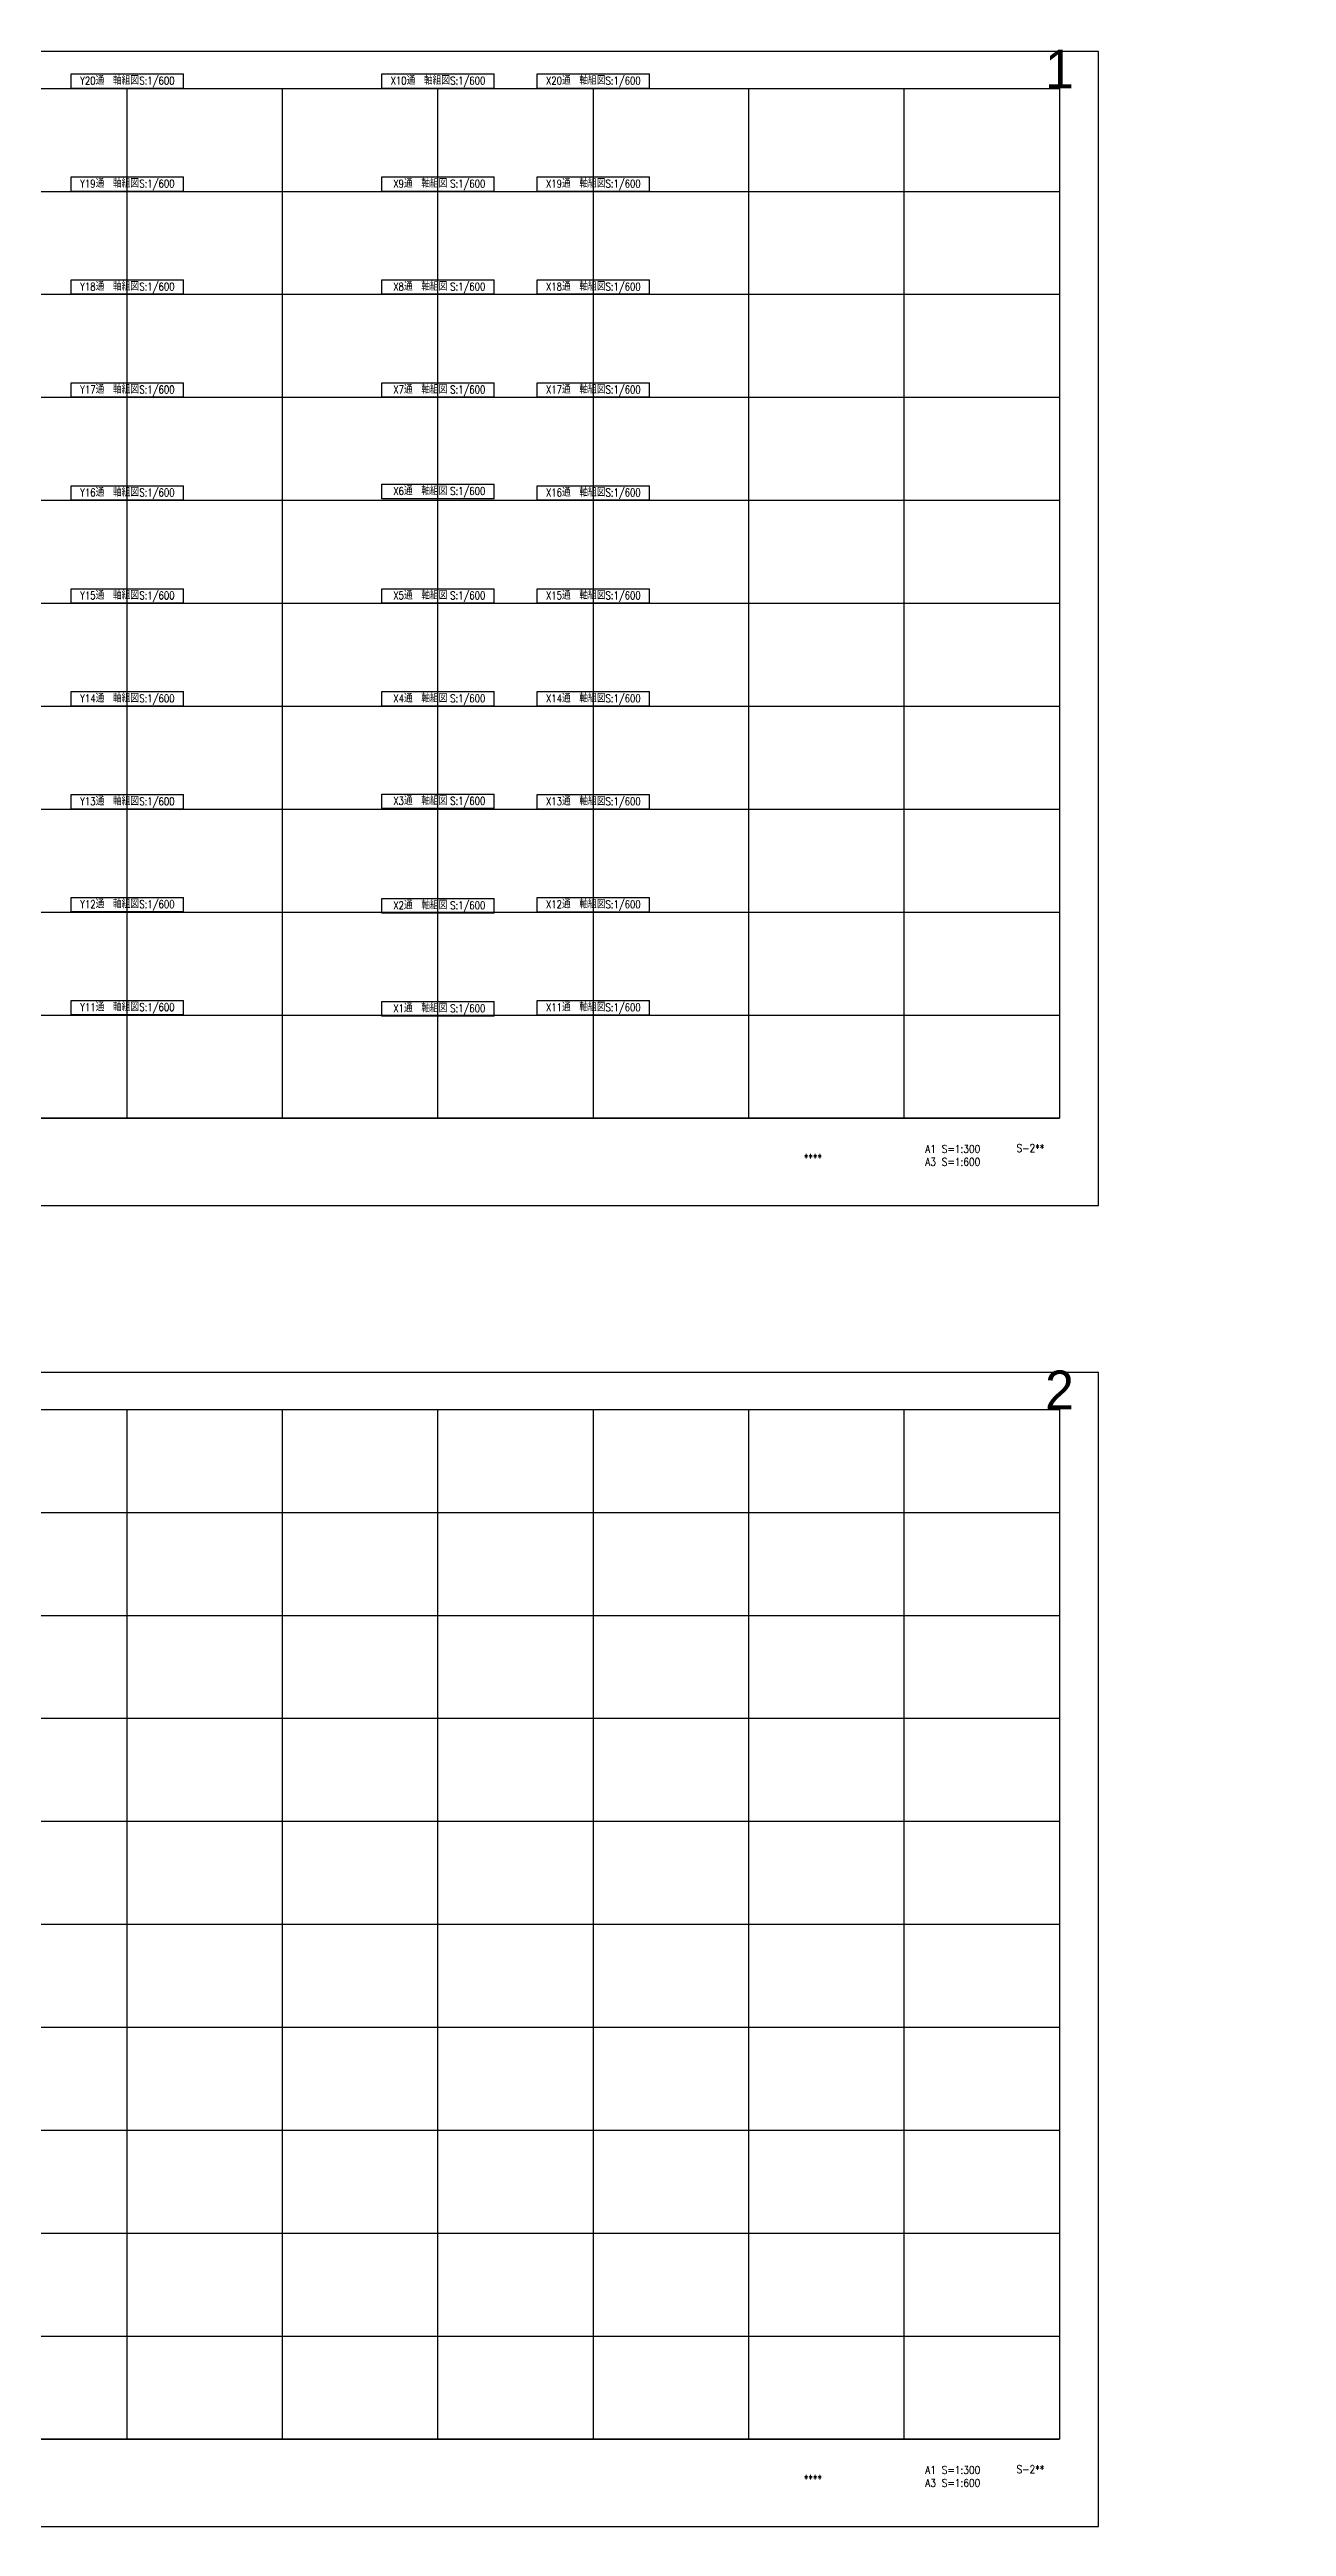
# Model space of a CAD drawing. Extents: x -89331 to 810000, y -1678500 to 210463.
# Drawn here: x 75000 to 234210, y -318500 to 250 of the extents above; entities that cross this region are included whole.
import ezdxf
from ezdxf.enums import TextEntityAlignment as Align

# ---------------------------------------------------------------- set-up
doc = ezdxf.new("R2010")
doc.units = 0
doc.header["$MEASUREMENT"] = 0
doc.layers.add('99_レイアウト枠', color=251, linetype='CONTINUOUS', plot=False)
doc.layers.add('99_頁番号', color=6, linetype='CONTINUOUS')
doc.layers.add('注記', color=3, linetype='CONTINUOUS')
doc.styles.add('DRACAD', font='txt', dxfattribs={"width": 0.85, "bigfont": 'extfont2'})
doc.styles.get("Standard").update_dxf_attribs({"font": 'Osaka.ttc'})

msp = doc.modelspace()

# ---------------------------------------------------------------- linework, layer by layer
at = {"layer": '99_レイアウト枠'}
for p, q in [((85000, -137250), (85000, -4750)), ((105000, -137250), (105000, -4750)), ((124999.99995, -137250), (124999.99995, -4750)), ((144999.99995, -137250), (144999.99995, -4750)), ((164999.99995, -137250), (164999.99995, -4750)), ((184999.99995, -137250), (184999.99995, -4750)), ((5000, -18000), (204999.99991, -18000)), ((5000, -31250), (204999.99991, -31250)), ((5000, -44500), (204999.99991, -44500)), ((5000, -57750), (204999.99991, -57750)), ((5000, -71000), (204999.99991, -71000)), ((5000, -84250), (204999.99991, -84250)), ((5000, -97500), (204999.99991, -97500)), ((5000, -110750), (204999.99991, -110750)), ((5000, -124000), (204999.99991, -124000)), ((5000, -137250), (204999.99991, -137250)), ((85000, -307250), (85000, -174750)), ((105000, -307250), (105000, -174750)), ((124999.99995, -307250), (124999.99995, -174750)), ((144999.99995, -307250), (144999.99995, -174750)), ((164999.99995, -307250), (164999.99995, -174750)), ((184999.99995, -307250), (184999.99995, -174750)), ((5000, -188000), (204999.99991, -188000)), ((5000, -201250), (204999.99991, -201250)), ((5000, -214500), (204999.99991, -214500)), ((5000, -227750), (204999.99991, -227750)), ((5000, -241000), (204999.99991, -241000)), ((5000, -254250), (204999.99991, -254250)), ((5000, -267500), (204999.99991, -267500)), ((5000, -280750), (204999.99991, -280750)), ((5000, -294000), (204999.99991, -294000)), ((5000, -307250), (204999.99991, -307250))]:
    msp.add_line(p, q, dxfattribs=at)
for points in [[(0, -148500), (210000, -148500), (210000, 0), (0, 0)], [(5000, -4750), (204999.99991, -4750), (204999.99991, -137250), (5000, -137250)], [(0, -318500), (210000, -318500), (210000, -170000), (0, -170000)], [(5000, -174750), (204999.99991, -174750), (204999.99991, -307250), (5000, -307250)]]:
    msp.add_lwpolyline(points, close=True, dxfattribs=at)
at = {"layer": '注記', "linetype": 'Continuous'}
for p, q in [((77766.66667, -2883.33333), (92233.33334, -2883.33333)), ((77766.66667, -4750), (77766.66667, -2883.33333)), ((92233.33334, -4750), (92233.33334, -2883.33333)), ((117766.66667, -2883.33333), (132233.33334, -2883.33333)), ((117766.66667, -4750), (117766.66667, -2883.33333)), ((132233.33334, -4750), (132233.33334, -2883.33333)), ((137766.66667, -2883.33333), (152233.33334, -2883.33333)), ((137766.66667, -4750), (137766.66667, -2883.33333)), ((152233.33334, -4750), (152233.33334, -2883.33333)), ((92233.33334, -4750), (77766.66667, -4750)), ((132233.33334, -4750), (117766.66667, -4750)), ((152233.33334, -4750), (137766.66667, -4750)), ((77766.66667, -16133.33333), (92233.33334, -16133.33333)), ((77766.66667, -18000), (77766.66667, -16133.33333)), ((92233.33334, -18000), (77766.66667, -18000)), ((92233.33334, -18000), (92233.33334, -16133.33333)), ((117766.66662, -16133.33333), (132233.33329, -16133.33333)), ((117766.66662, -18000), (117766.66662, -16133.33333)), ((132233.33329, -18000), (117766.66662, -18000)), ((132233.33329, -18000), (132233.33329, -16133.33333)), ((137766.66667, -16133.33333), (152233.33334, -16133.33333)), ((137766.66667, -18000), (137766.66667, -16133.33333)), ((152233.33334, -18000), (137766.66667, -18000)), ((152233.33334, -18000), (152233.33334, -16133.33333)), ((77766.66667, -29383.33333), (92233.33334, -29383.33333)), ((77766.66667, -31250), (77766.66667, -29383.33333)), ((92233.33334, -31250), (77766.66667, -31250)), ((92233.33334, -31250), (92233.33334, -29383.33333)), ((117766.66662, -29383.33333), (132233.33329, -29383.33333)), ((117766.66662, -31250), (117766.66662, -29383.33333)), ((132233.33329, -31250), (117766.66662, -31250)), ((132233.33329, -31250), (132233.33329, -29383.33333)), ((137766.66667, -29383.33333), (152233.33334, -29383.33333)), ((137766.66667, -31250), (137766.66667, -29383.33333)), ((152233.33334, -31250), (137766.66667, -31250)), ((152233.33334, -31250), (152233.33334, -29383.33333)), ((77766.66667, -42633.33333), (92233.33334, -42633.33333)), ((77766.66667, -44500), (77766.66667, -42633.33333)), ((92233.33334, -44500), (77766.66667, -44500)), ((92233.33334, -44500), (92233.33334, -42633.33333)), ((117766.66653, -42633.33333), (132233.33319, -42633.33333)), ((117766.66653, -44500), (117766.66653, -42633.33333)), ((132233.33319, -44500), (117766.66653, -44500)), ((132233.33319, -44500), (132233.33319, -42633.33333)), ((137766.66667, -42633.33333), (152233.33334, -42633.33333)), ((137766.66667, -44500), (137766.66667, -42633.33333)), ((152233.33334, -44500), (137766.66667, -44500)), ((152233.33334, -44500), (152233.33334, -42633.33333)), ((77766.66667, -55883.33333), (92233.33334, -55883.33333)), ((77766.66667, -57750), (77766.66667, -55883.33333)), ((92233.33334, -57750), (92233.33334, -55883.33333)), ((117766.66653, -55692.18573), (132233.33319, -55692.18573)), ((117766.66653, -57558.8524), (117766.66653, -55692.18573)), ((132233.33319, -57558.8524), (132233.33319, -55692.18573)), ((137766.66667, -55883.33333), (152233.33334, -55883.33333)), ((137766.66667, -57750), (137766.66667, -55883.33333)), ((152233.33334, -57750), (152233.33334, -55883.33333)), ((92233.33334, -57750), (77766.66667, -57750)), ((132233.33319, -57558.8524), (117766.66653, -57558.8524)), ((152233.33334, -57750), (137766.66667, -57750)), ((77766.66667, -69133.33333), (92233.33334, -69133.33333)), ((77766.66667, -71000), (77766.66667, -69133.33333)), ((92233.33334, -71000), (92233.33334, -69133.33333)), ((117766.66662, -69133.33333), (132233.33329, -69133.33333)), ((117766.66662, -71000), (117766.66662, -69133.33333)), ((132233.33329, -71000), (132233.33329, -69133.33333)), ((137766.66667, -69133.33333), (152233.33334, -69133.33333)), ((137766.66667, -71000), (137766.66667, -69133.33333)), ((152233.33334, -71000), (152233.33334, -69133.33333)), ((92233.33334, -71000), (77766.66667, -71000)), ((132233.33329, -71000), (117766.66662, -71000)), ((152233.33334, -71000), (137766.66667, -71000)), ((77766.66667, -82383.33333), (92233.33334, -82383.33333)), ((77766.66667, -84250), (77766.66667, -82383.33333)), ((92233.33334, -84250), (92233.33334, -82383.33333)), ((117766.66662, -82383.33333), (132233.33329, -82383.33333)), ((117766.66662, -84250), (117766.66662, -82383.33333)), ((132233.33329, -84250), (132233.33329, -82383.33333)), ((137766.66667, -82383.33333), (152233.33334, -82383.33333)), ((137766.66667, -84250), (137766.66667, -82383.33333)), ((152233.33334, -84250), (152233.33334, -82383.33333)), ((92233.33334, -84250), (77766.66667, -84250)), ((132233.33329, -84250), (117766.66662, -84250)), ((152233.33334, -84250), (137766.66667, -84250)), ((117766.66653, -95567.18573), (132233.33319, -95567.18573)), ((117766.66653, -97433.8524), (117766.66653, -95567.18573)), ((132233.33319, -97433.8524), (132233.33319, -95567.18573)), ((77766.66667, -95633.33333), (92233.33334, -95633.33333)), ((77766.66667, -97500), (77766.66667, -95633.33333)), ((92233.33334, -97500), (77766.66667, -97500)), ((92233.33334, -97500), (92233.33334, -95633.33333)), ((132233.33319, -97433.8524), (117766.66653, -97433.8524)), ((137766.66667, -95633.33333), (152233.33334, -95633.33333)), ((137766.66667, -97500), (137766.66667, -95633.33333)), ((152233.33334, -97500), (137766.66667, -97500)), ((152233.33334, -97500), (152233.33334, -95633.33333)), ((77766.66667, -108858.69398), (92233.33333, -108858.69398)), ((77766.66667, -110725.36064), (77766.66667, -108858.69398)), ((92233.33333, -110725.36064), (77766.66667, -110725.36064)), ((92233.33333, -110725.36064), (92233.33333, -108858.69398)), ((117766.66662, -109008.33333), (132233.33329, -109008.33333)), ((117766.66662, -110875), (117766.66662, -109008.33333)), ((132233.33329, -110875), (117766.66662, -110875)), ((132233.33329, -110875), (132233.33329, -109008.33333)), ((137766.66666, -108883.33333), (152233.33333, -108883.33333)), ((137766.66666, -110750), (137766.66666, -108883.33333)), ((152233.33333, -110750), (137766.66666, -110750)), ((152233.33333, -110750), (152233.33333, -108883.33333)), ((77766.66667, -122108.69398), (92233.33334, -122108.69398)), ((77766.66667, -123975.36064), (77766.66667, -122108.69398)), ((92233.33334, -123975.36064), (77766.66667, -123975.36064)), ((92233.33334, -123975.36064), (92233.33334, -122108.69398)), ((117766.66662, -122258.33333), (132233.33329, -122258.33333)), ((117766.66662, -124125), (117766.66662, -122258.33333)), ((132233.33329, -124125), (117766.66662, -124125)), ((132233.33329, -124125), (132233.33329, -122258.33333)), ((137766.66666, -122133.33333), (152233.33333, -122133.33333)), ((137766.66666, -124000), (137766.66666, -122133.33333)), ((152233.33333, -124000), (137766.66666, -124000)), ((152233.33333, -124000), (152233.33333, -122133.33333))]:
    msp.add_line(p, q, dxfattribs=at)

# ---------------------------------------------------------------- texts
at = {"layer": '99_レイアウト枠'}
for s, p in [('1', (204999.99991, -4750)), ('2', (204999.99991, -174750))]:
    msp.add_text(s, height=5000, dxfattribs=at).set_placement(p, align=Align.CENTER)
at = {"layer": '99_頁番号', "char_height": 1000, "attachment_point": 5, "style": 'DRACAD'}
for s, insert in [('{  ****  }', (172499.99991, -142375)), ('A1 S=1:300^JA3 S=1:600', (191249.9999, -142060.79664)), ('{S-2**}', (201249.99991, -141125)), ('{  ****  }', (172499.99991, -312375)), ('A1 S=1:300^JA3 S=1:600', (191249.9999, -312060.79664)), ('{S-2**}', (201249.99991, -311125))]:
    msp.add_mtext(s, dxfattribs=dict(at, insert=insert))
at = {"layer": '注記', "linetype": 'Continuous', "style": 'DRACAD', "width": 0.8}
for s, p in [('Y20通\u3000軸組図', (82728.49359, -4253.23279)), ('S:1/600', (88827.61623, -4253.23279)), ('X10通\u3000軸組図', (122728.49359, -4253.23279)), ('S:1/600', (128827.61623, -4253.23279)), ('X20通\u3000軸組図', (142728.49359, -4253.23279)), ('S:1/600', (148827.61623, -4253.23279)), ('Y19通\u3000軸組図', (82728.49359, -17499.18187)), ('S:1/600', (88827.61623, -17499.18187)), ('X9通\u3000軸組図', (122728.49355, -17503.23279)), ('S:1/600', (128827.61618, -17503.23279)), ('X19通\u3000軸組図', (142728.49359, -17499.18187)), ('S:1/600', (148827.61623, -17499.18187)), ('Y18通\u3000軸組図', (82728.49359, -30753.23279)), ('S:1/600', (88827.61623, -30753.23279)), ('X8通\u3000軸組図', (122728.49355, -30753.23279)), ('S:1/600', (128827.61618, -30753.23279)), ('X18通\u3000軸組図', (142728.49359, -30753.23279)), ('S:1/600', (148827.61623, -30753.23279)), ('Y17通\u3000軸組図', (82728.49359, -44003.23279)), ('S:1/600', (88827.61623, -44003.23279)), ('X7通\u3000軸組図', (122728.49345, -44003.23279)), ('S:1/600', (128827.61608, -44003.23279)), ('X17通\u3000軸組図', (142728.49359, -44003.23279)), ('S:1/600', (148827.61623, -44003.23279)), ('Y16通\u3000軸組図', (82728.49359, -57253.23279)), ('S:1/600', (88827.61623, -57253.23279)), ('X6通\u3000軸組図', (122728.49345, -57062.08519)), ('S:1/600', (128827.61608, -57062.08519)), ('X16通\u3000軸組図', (142728.49359, -57253.23279)), ('S:1/600', (148827.61623, -57253.23279)), ('Y15通\u3000軸組図', (82728.49359, -70503.23279)), ('S:1/600', (88827.61623, -70503.23279)), ('X5通\u3000軸組図', (122728.49355, -70503.23279)), ('S:1/600', (128827.61618, -70503.23279)), ('X15通\u3000軸組図', (142728.49359, -70503.23279)), ('S:1/600', (148827.61623, -70503.23279)), ('Y14通\u3000軸組図', (82728.49359, -83753.23279)), ('S:1/600', (88827.61623, -83753.23279)), ('X4通\u3000軸組図', (122728.49355, -83753.23279)), ('S:1/600', (128827.61618, -83753.23279)), ('X14通\u3000軸組図', (142728.49359, -83753.23279)), ('S:1/600', (148827.61623, -83753.23279)), ('Y13通\u3000軸組図', (82728.49359, -97003.23279)), ('S:1/600', (88827.61623, -97003.23279)), ('X3通\u3000軸組図', (122728.49345, -96937.08519)), ('S:1/600', (128827.61608, -96937.08519)), ('X13通\u3000軸組図', (142728.49359, -97003.23279)), ('S:1/600', (148827.61623, -97003.23279)), ('Y12通\u3000軸組図', (82728.49359, -110228.59344)), ('S:1/600', (88827.61622, -110228.59344)), ('X2通\u3000軸組図', (122728.49355, -110378.23279)), ('S:1/600', (128827.61618, -110378.23279)), ('X12通\u3000軸組図', (142728.49358, -110253.23279)), ('S:1/600', (148827.61622, -110253.23279)), ('Y11通\u3000軸組図', (82728.49359, -123478.59344)), ('S:1/600', (88827.61623, -123478.59344)), ('X1通\u3000軸組図', (122728.49355, -123628.23279)), ('S:1/600', (128827.61618, -123628.23279)), ('X11通\u3000軸組図', (142728.49358, -123503.23279)), ('S:1/600', (148827.61622, -123503.23279))]:
    msp.add_text(s, height=1000, dxfattribs=at).set_placement(p, align=Align.CENTER)

doc.saveas('drawing.dxf')
